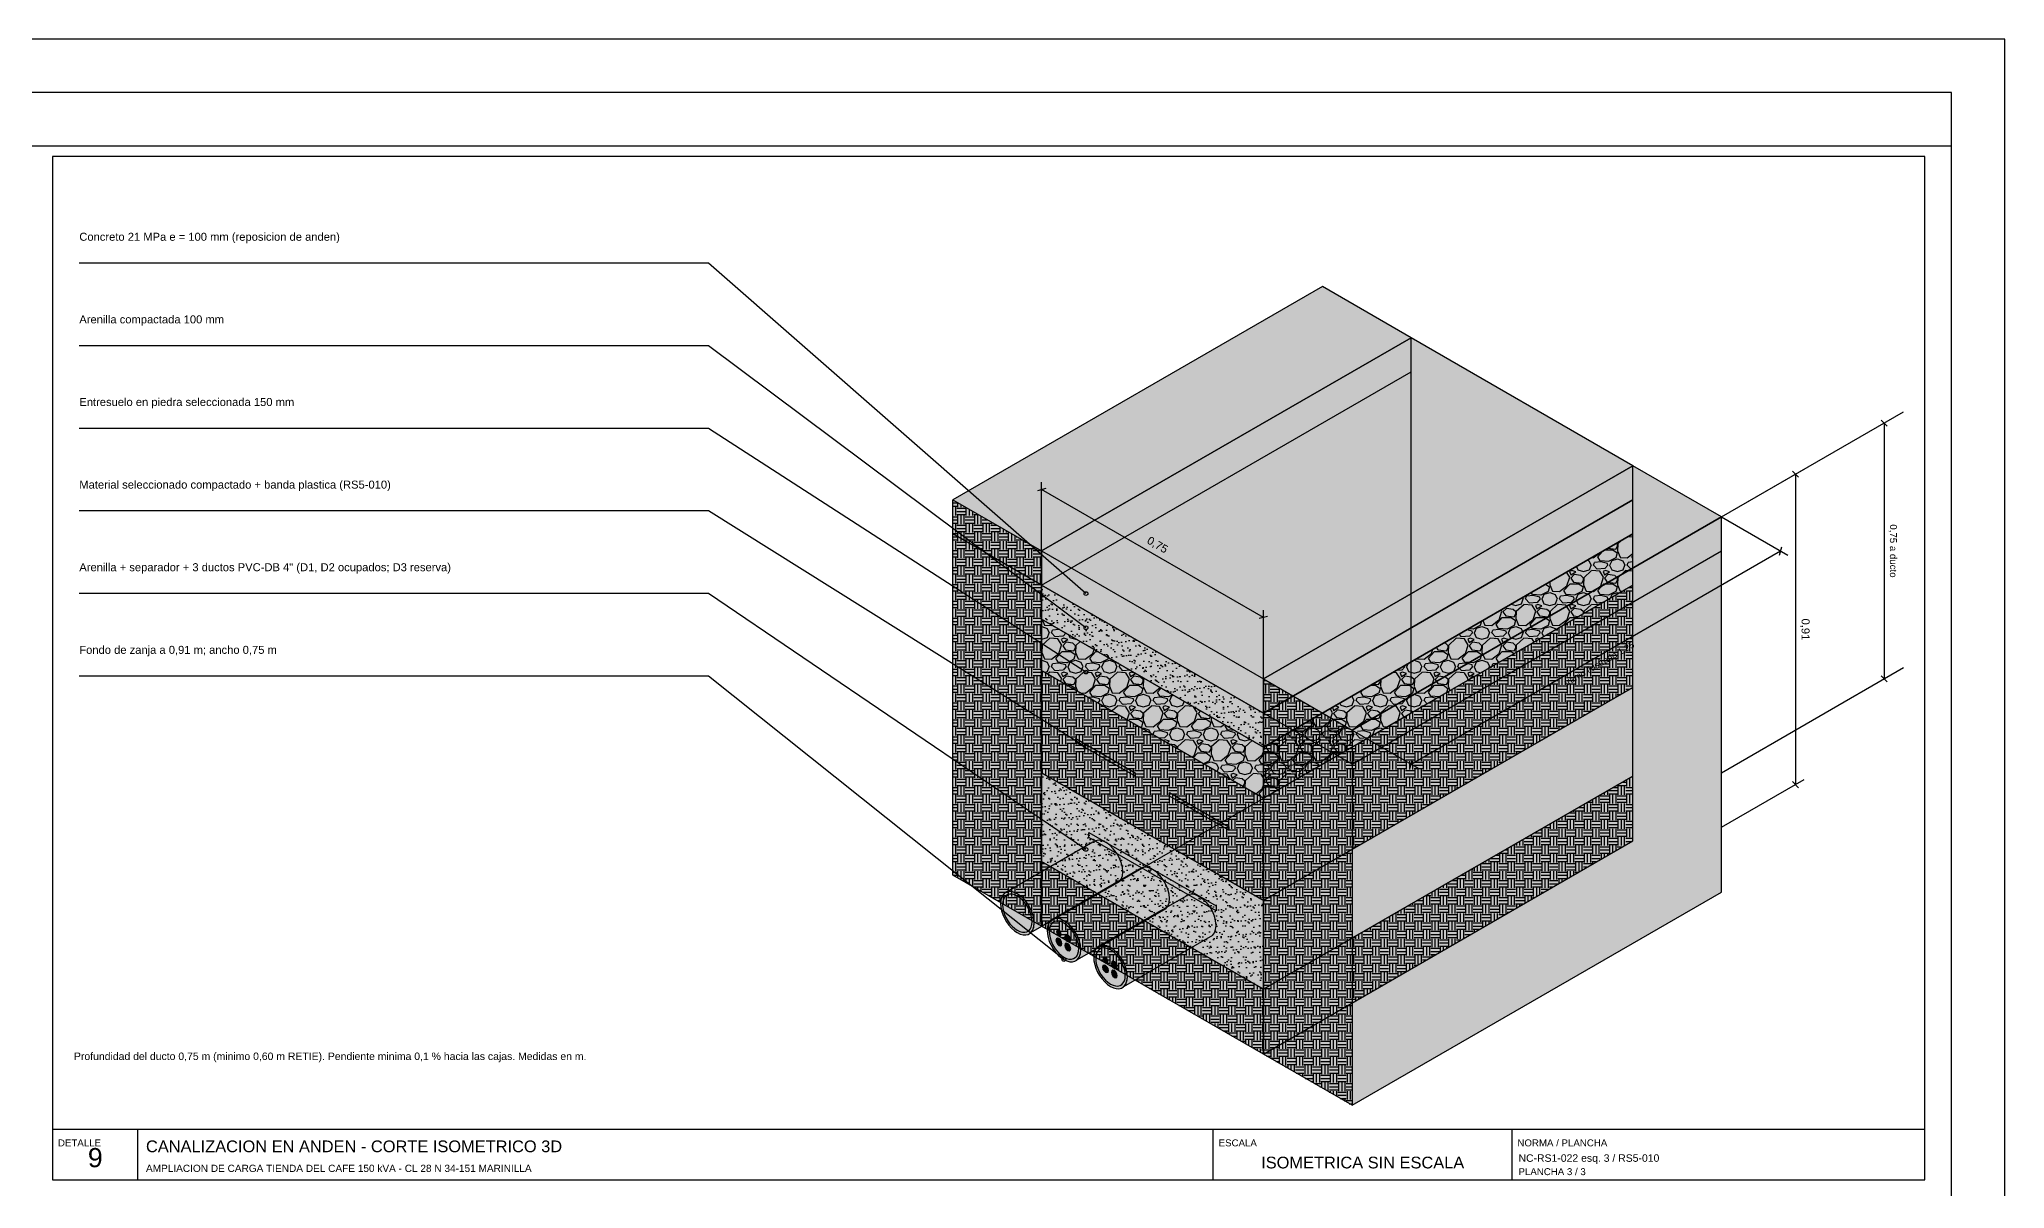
# Paper-space layout 'PLANCHA 3' of a CAD drawing. Header units: metres, sheet in millimetres. Extents: x 0 to 841, y 0 to 594.
# Drawn here: x 472.5 to 841, y 378.4 to 594 of the extents above; entities that cross this region are included whole.
import ezdxf
from ezdxf.enums import TextEntityAlignment as Align

# ---------------------------------------------------------------- set-up
doc = ezdxf.new("R2010")
doc.units = ezdxf.units.M
for name, color, linetype in [('COTAS', 7, 'CONTINUOUS'), ('ISO_FILL', 8, 'CONTINUOUS'), ('ISO_FINO', 7, 'CONTINUOUS'), ('ISO_LIN', 7, 'CONTINUOUS'), ('MARCO', 7, 'CONTINUOUS'), ('TEXTO', 7, 'CONTINUOUS'), ('TITULOS', 5, 'CONTINUOUS')]:
    doc.layers.add(name, color=color, linetype=linetype)
doc.styles.add('ARIAL', font='arial.ttf')

psp = doc.layouts.new('PLANCHA 3')

# ---------------------------------------------------------------- hatches: boundary and pattern name
at = {"layer": 'ISO_FILL', "true_color": 0xb1b0a8}
for points in [[(660.43, 498), (729.71, 538), (713.09, 547.6), (643.8, 507.6)], [(718.63, 464.4), (787.91, 504.4), (771.28, 514), (702, 474)]]:
    psp.add_hatch(color=7, dxfattribs=at).paths.add_polyline_path(points)
at = {"layer": 'ISO_FILL', "true_color": 0x826344}
for points in [[(660.43, 427.6), (729.71, 467.6), (729.71, 538), (660.43, 498)], [(718.63, 394), (787.91, 434), (787.91, 504.4), (718.63, 464.4)], [(702, 432.4), (771.28, 472.4), (771.28, 491.6), (702, 451.6)], [(702, 403.6), (771.28, 443.6), (771.28, 455.76), (702, 415.76)]]:
    psp.add_hatch(color=7, dxfattribs=at).paths.add_polyline_path(points)
at = {"layer": 'ISO_FILL'}
h = psp.add_hatch(dxfattribs=at)
h.set_pattern_fill('EARTH', scale=0.25)
h.paths.add_polyline_path([(660.43, 427.6), (729.71, 467.6), (729.71, 538), (660.43, 498)])
at = {"layer": 'ISO_FILL', "true_color": 0xa8a69f}
for points in [[(660.43, 491.6), (729.71, 531.6), (729.71, 538), (660.43, 498)], [(718.63, 458), (787.91, 498), (787.91, 504.4), (718.63, 464.4)]]:
    psp.add_hatch(color=7, dxfattribs=at).paths.add_polyline_path(points)
at = {"layer": 'ISO_FILL', "true_color": 0xcecbc2}
psp.add_hatch(color=7, dxfattribs=at).paths.add_polyline_path([(702, 474), (771.28, 514), (729.71, 538), (660.43, 498)])
at = {"layer": 'ISO_FILL', "true_color": 0xc3c0b7}
psp.add_hatch(color=7, dxfattribs=at).paths.add_polyline_path([(702, 467.6), (771.28, 507.6), (771.28, 514), (702, 474)])
at = {"layer": 'ISO_FILL', "true_color": 0x6c5239}
for points in [[(660.43, 427.6), (643.8, 437.2), (643.8, 507.6), (660.43, 498)], [(702, 432.4), (660.43, 456.4), (660.43, 475.6), (702, 451.6)], [(718.63, 394), (702, 403.6), (702, 474), (718.63, 464.4)], [(702, 403.6), (660.43, 427.6), (660.43, 439.76), (702, 415.76)]]:
    psp.add_hatch(color=7, dxfattribs=at).paths.add_polyline_path(points)
at = {"layer": 'ISO_FILL'}
h = psp.add_hatch(dxfattribs=at)
h.set_pattern_fill('EARTH', scale=0.25)
h.paths.add_polyline_path([(660.43, 427.6), (643.8, 437.2), (643.8, 507.6), (660.43, 498)])
at = {"layer": 'ISO_FILL', "true_color": 0x8b8a84}
for points in [[(660.43, 491.6), (643.8, 501.2), (643.8, 507.6), (660.43, 498)], [(718.63, 458), (702, 467.6), (702, 474), (718.63, 464.4)]]:
    psp.add_hatch(color=7, dxfattribs=at).paths.add_polyline_path(points)
at = {"layer": 'ISO_FILL', "true_color": 0xc2af80}
for points in [[(702, 461.2), (771.28, 501.2), (771.28, 507.6), (702, 467.6)], [(702, 415.76), (771.28, 455.76), (771.28, 472.4), (702, 432.4)]]:
    psp.add_hatch(color=7, dxfattribs=at).paths.add_polyline_path(points)
at = {"layer": 'ISO_FILL'}
h = psp.add_hatch(dxfattribs=at)
h.set_pattern_fill('AR-SAND', scale=0.04)
h.paths.add_polyline_path([(702, 461.2), (771.28, 501.2), (771.28, 507.6), (702, 467.6)])
at = {"layer": 'ISO_FILL', "true_color": 0x939087}
psp.add_hatch(color=7, dxfattribs=at).paths.add_polyline_path([(702, 451.6), (771.28, 491.6), (771.28, 501.2), (702, 461.2)])
at = {"layer": 'ISO_FILL'}
h = psp.add_hatch(dxfattribs=at)
h.set_pattern_fill('GRAVEL', scale=0.25)
h.paths.add_polyline_path([(702, 451.6), (771.28, 491.6), (771.28, 501.2), (702, 461.2)])
h = psp.add_hatch(dxfattribs=at)
h.set_pattern_fill('EARTH', scale=0.25)
h.paths.add_polyline_path([(718.63, 394), (787.91, 434), (787.91, 504.4), (718.63, 464.4)])
at = {"layer": 'ISO_FILL', "true_color": 0xa29f98}
psp.add_hatch(color=7, dxfattribs=at).paths.add_polyline_path([(702, 467.6), (660.43, 491.6), (660.43, 498), (702, 474)])
at = {"layer": 'ISO_FILL', "true_color": 0xa1916b}
for points in [[(702, 461.2), (660.43, 485.2), (660.43, 491.6), (702, 467.6)], [(702, 415.76), (660.43, 439.76), (660.43, 456.4), (702, 432.4)]]:
    psp.add_hatch(color=7, dxfattribs=at).paths.add_polyline_path(points)
at = {"layer": 'ISO_FILL'}
h = psp.add_hatch(dxfattribs=at)
h.set_pattern_fill('AR-SAND', scale=0.04)
h.paths.add_polyline_path([(702, 461.2), (660.43, 485.2), (660.43, 491.6), (702, 467.6)])
h = psp.add_hatch(dxfattribs=at)
h.set_pattern_fill('EARTH', scale=0.25)
h.paths.add_polyline_path([(702, 432.4), (771.28, 472.4), (771.28, 491.6), (702, 451.6)])
at = {"layer": 'ISO_FILL', "true_color": 0x7a7770}
psp.add_hatch(color=7, dxfattribs=at).paths.add_polyline_path([(702, 451.6), (660.43, 475.6), (660.43, 485.2), (702, 461.2)])
at = {"layer": 'ISO_FILL'}
h = psp.add_hatch(dxfattribs=at)
h.set_pattern_fill('GRAVEL', scale=0.25)
h.paths.add_polyline_path([(702, 451.6), (660.43, 475.6), (660.43, 485.2), (702, 461.2)])
h = psp.add_hatch(dxfattribs=at)
h.set_pattern_fill('EARTH', scale=0.25)
h.paths.add_polyline_path([(702, 432.4), (660.43, 456.4), (660.43, 475.6), (702, 451.6)])
h = psp.add_hatch(dxfattribs=at)
h.set_pattern_fill('EARTH', scale=0.25)
h.paths.add_polyline_path([(718.63, 394), (702, 403.6), (702, 474), (718.63, 464.4)])
h = psp.add_hatch(dxfattribs=at)
h.set_pattern_fill('AR-SAND', scale=0.04)
h.paths.add_polyline_path([(702, 415.76), (771.28, 455.76), (771.28, 472.4), (702, 432.4)])
at = {"layer": 'ISO_FILL', "true_color": 0x982a1c}
for points in [[(677.95, 455.76), (666.86, 462.16), (666.86, 462.8), (677.95, 456.4)], [(695.52, 445.62), (684.43, 452.02), (684.43, 452.66), (695.52, 446.26)]]:
    psp.add_hatch(color=7, dxfattribs=at).paths.add_polyline_path(points)
at = {"layer": 'ISO_FILL'}
h = psp.add_hatch(dxfattribs=at)
h.set_pattern_fill('AR-SAND', scale=0.04)
h.paths.add_polyline_path([(702, 415.76), (660.43, 439.76), (660.43, 456.4), (702, 432.4)])
h = psp.add_hatch(dxfattribs=at)
h.set_pattern_fill('EARTH', scale=0.25)
h.paths.add_polyline_path([(702, 403.6), (771.28, 443.6), (771.28, 455.76), (702, 415.76)])
at = {"layer": 'ISO_FILL', "true_color": 0x7d4c16}
for points in [[(670.53, 443.63), (670.03, 443.34), (653.4, 433.74), (653.91, 434.03)], [(679.27, 438.58), (678.77, 438.3), (662.14, 428.7), (662.64, 428.98)], [(688, 433.54), (687.5, 433.25), (670.87, 423.65), (671.38, 423.94)]]:
    psp.add_hatch(color=7, dxfattribs=at).paths.add_polyline_path(points)
at = {"layer": 'ISO_FILL', "true_color": 0x965c1a}
for points in [[(671.13, 443.72), (670.53, 443.63), (653.91, 434.03), (654.5, 434.12)], [(679.87, 438.67), (679.27, 438.58), (662.64, 428.98), (663.24, 429.07)], [(688.6, 433.63), (688, 433.54), (671.38, 423.94), (671.97, 424.03)]]:
    psp.add_hatch(color=7, dxfattribs=at).paths.add_polyline_path(points)
at = {"layer": 'ISO_FILL', "true_color": 0xae6a1e}
for points in [[(671.8, 443.6), (671.13, 443.72), (654.5, 434.12), (655.17, 434)], [(680.53, 438.56), (679.87, 438.67), (663.24, 429.07), (663.91, 428.96)], [(689.27, 433.51), (688.6, 433.63), (671.97, 424.03), (672.64, 423.91)]]:
    psp.add_hatch(color=7, dxfattribs=at).paths.add_polyline_path(points)
at = {"layer": 'ISO_FILL', "true_color": 0xc37722}
for points in [[(672.5, 443.29), (671.8, 443.6), (655.17, 434), (655.87, 433.69)], [(681.24, 438.24), (680.53, 438.56), (663.91, 428.96), (664.61, 428.64)], [(689.97, 433.2), (689.27, 433.51), (672.64, 423.91), (673.34, 423.6)]]:
    psp.add_hatch(color=7, dxfattribs=at).paths.add_polyline_path(points)
at = {"layer": 'ISO_FILL', "true_color": 0xd58225}
for points in [[(673.21, 442.79), (672.5, 443.29), (655.87, 433.69), (656.58, 433.19)], [(681.94, 437.75), (681.24, 438.24), (664.61, 428.64), (665.31, 428.15)], [(690.68, 432.7), (689.97, 433.2), (673.34, 423.6), (674.05, 423.1)]]:
    psp.add_hatch(color=7, dxfattribs=at).paths.add_polyline_path(points)
at = {"layer": 'ISO_FILL', "true_color": 0xe18927}
for points in [[(673.87, 442.13), (673.21, 442.79), (656.58, 433.19), (657.25, 432.53)], [(682.61, 437.09), (681.94, 437.75), (665.31, 428.15), (665.98, 427.49)], [(691.34, 432.05), (690.68, 432.7), (674.05, 423.1), (674.72, 422.45)]]:
    psp.add_hatch(color=7, dxfattribs=at).paths.add_polyline_path(points)
at = {"layer": 'ISO_FILL', "true_color": 0x2a2a2d}
for points in [[(693.13, 430.48), (669.3, 444.24), (669.3, 445.2), (693.13, 431.44)], [(653.1, 431.64), (653.15, 431.06), (653.27, 430.45), (653.47, 429.82), (653.75, 429.21), (654.09, 428.62), (654.49, 428.07), (654.93, 427.58), (655.39, 427.16), (655.87, 426.84), (656.36, 426.61), (656.82, 426.48), (657.26, 426.47), (657.66, 426.56), (658, 426.76), (658.27, 427.05), (658.48, 427.44), (658.6, 427.91), (658.65, 428.44), (658.6, 429.02), (658.48, 429.63), (658.27, 430.25), (658, 430.87), (657.66, 431.46), (657.26, 432.01), (656.82, 432.5), (656.36, 432.91), (655.87, 433.24), (655.39, 433.47), (654.93, 433.59), (654.49, 433.61), (654.09, 433.52), (653.75, 433.32), (653.47, 433.02), (653.27, 432.64), (653.15, 432.17)], [(661.84, 426.6), (661.88, 426.02), (662.01, 425.4), (662.21, 424.78), (662.49, 424.16), (662.83, 423.57), (663.22, 423.02), (663.66, 422.54), (664.13, 422.12), (664.61, 421.8), (665.09, 421.57), (665.56, 421.44), (666, 421.42), (666.39, 421.52), (666.73, 421.71), (667.01, 422.01), (667.21, 422.4), (667.34, 422.86), (667.38, 423.4), (667.34, 423.98), (667.21, 424.59), (667.01, 425.21), (666.73, 425.83), (666.39, 426.42), (666, 426.97), (665.56, 427.45), (665.09, 427.87), (664.61, 428.2), (664.13, 428.42), (663.66, 428.55), (663.22, 428.57), (662.83, 428.48), (662.49, 428.28), (662.21, 427.98), (662.01, 427.59), (661.88, 427.13)], [(670.57, 421.55), (670.62, 420.97), (670.74, 420.36), (670.94, 419.74), (671.22, 419.12), (671.56, 418.53), (671.96, 417.98), (672.4, 417.49), (672.86, 417.08), (673.34, 416.75), (673.83, 416.52), (674.29, 416.4), (674.73, 416.38), (675.13, 416.47), (675.47, 416.67), (675.74, 416.97), (675.95, 417.35), (676.07, 417.82), (676.12, 418.35), (676.07, 418.93), (675.95, 419.54), (675.74, 420.17), (675.47, 420.78), (675.13, 421.37), (674.73, 421.92), (674.29, 422.41), (673.83, 422.83), (673.34, 423.15), (672.86, 423.38), (672.4, 423.51), (671.96, 423.52), (671.56, 423.43), (671.22, 423.23), (670.94, 422.94), (670.74, 422.55), (670.62, 422.08)]]:
    psp.add_hatch(color=7, dxfattribs=at).paths.add_polyline_path(points)
at = {"layer": 'ISO_FILL', "true_color": 0xe88d29}
for points in [[(674.47, 441.35), (673.87, 442.13), (657.25, 432.53), (657.84, 431.75)], [(683.21, 436.31), (682.61, 437.09), (665.98, 427.49), (666.58, 426.71)], [(691.94, 431.27), (691.34, 432.05), (674.72, 422.45), (675.31, 421.67)]]:
    psp.add_hatch(color=7, dxfattribs=at).paths.add_polyline_path(points)
at = {"layer": 'ISO_FILL', "true_color": 0xe98e29}
for points in [[(674.97, 440.49), (674.47, 441.35), (657.84, 431.75), (658.34, 430.89)], [(683.71, 435.44), (683.21, 436.31), (666.58, 426.71), (667.08, 425.84)], [(692.44, 430.4), (691.94, 431.27), (675.31, 421.67), (675.81, 420.8)]]:
    psp.add_hatch(color=7, dxfattribs=at).paths.add_polyline_path(points)
at = {"layer": 'ISO_FILL', "true_color": 0xe48b28}
for points in [[(675.35, 439.58), (674.97, 440.49), (658.34, 430.89), (658.72, 429.98)], [(684.08, 434.53), (683.71, 435.44), (667.08, 425.84), (667.46, 424.93)], [(692.82, 429.49), (692.44, 430.4), (675.81, 420.8), (676.19, 419.89)]]:
    psp.add_hatch(color=7, dxfattribs=at).paths.add_polyline_path(points)
at = {"layer": 'ISO_FILL', "true_color": 0xda8526}
for points in [[(675.58, 438.67), (675.35, 439.58), (658.72, 429.98), (658.95, 429.07)], [(684.32, 433.63), (684.08, 434.53), (667.46, 424.93), (667.69, 424.03)], [(693.05, 428.59), (692.82, 429.49), (676.19, 419.89), (676.43, 418.99)]]:
    psp.add_hatch(color=7, dxfattribs=at).paths.add_polyline_path(points)
at = {"layer": 'ISO_FILL', "true_color": 0xcb7c24}
for points in [[(675.66, 437.81), (675.58, 438.67), (658.95, 429.07), (659.03, 428.21)], [(684.4, 432.77), (684.32, 433.63), (667.69, 424.03), (667.77, 423.17)], [(693.13, 427.73), (693.05, 428.59), (676.43, 418.99), (676.5, 418.13)]]:
    psp.add_hatch(color=7, dxfattribs=at).paths.add_polyline_path(points)
at = {"layer": 'ISO_FILL'}
h = psp.add_hatch(dxfattribs=at)
h.set_pattern_fill('EARTH', scale=0.25)
h.paths.add_polyline_path([(702, 403.6), (660.43, 427.6), (660.43, 439.76), (702, 415.76)])
at = {"layer": 'ISO_FILL', "true_color": 0x875218}
for points in [[(674.97, 435.94), (675.35, 436.41), (658.72, 426.81), (658.34, 426.34)], [(683.71, 430.89), (684.08, 431.37), (667.46, 421.77), (667.08, 421.29)], [(692.44, 425.85), (692.82, 426.33), (676.19, 416.73), (675.81, 416.25)]]:
    psp.add_hatch(color=7, dxfattribs=at).paths.add_polyline_path(points)
at = {"layer": 'ISO_FILL', "true_color": 0xa0621c}
for points in [[(675.35, 436.41), (675.58, 437.05), (658.95, 427.45), (658.72, 426.81)], [(684.08, 431.37), (684.32, 432.01), (667.69, 422.41), (667.46, 421.77)], [(692.82, 426.33), (693.05, 426.96), (676.43, 417.36), (676.19, 416.73)]]:
    psp.add_hatch(color=7, dxfattribs=at).paths.add_polyline_path(points)
at = {"layer": 'ISO_FILL', "true_color": 0xb77020}
for points in [[(675.58, 437.05), (675.66, 437.81), (659.03, 428.21), (658.95, 427.45)], [(684.32, 432.01), (684.4, 432.77), (667.77, 423.17), (667.69, 422.41)], [(693.05, 426.96), (693.13, 427.73), (676.5, 418.13), (676.43, 417.36)]]:
    psp.add_hatch(color=7, dxfattribs=at).paths.add_polyline_path(points)
at = {"layer": 'ISO_FILL', "true_color": 0xa1621c}
for points in [[(652.72, 431.86), (652.76, 431.2), (652.91, 430.5), (653.14, 429.79), (653.45, 429.09), (653.84, 428.42), (654.3, 427.79), (654.79, 427.23), (655.33, 426.76), (655.87, 426.39), (656.42, 426.13), (656.96, 425.99), (657.45, 425.97), (657.91, 426.07), (658.29, 426.3), (658.61, 426.63), (658.84, 427.08), (658.99, 427.61), (659.03, 428.21), (658.99, 428.88), (658.84, 429.57), (658.61, 430.28), (658.29, 430.99), (657.91, 431.66), (657.45, 432.29), (656.96, 432.84), (656.42, 433.31), (655.87, 433.69), (655.33, 433.95), (654.79, 434.09), (654.3, 434.11), (653.84, 434.01), (653.45, 433.78), (653.14, 433.44), (652.91, 433), (652.76, 432.47)], [(661.45, 426.82), (661.5, 426.16), (661.64, 425.46), (661.87, 424.75), (662.19, 424.05), (662.58, 423.37), (663.03, 422.75), (663.53, 422.19), (664.06, 421.72), (664.61, 421.35), (665.16, 421.09), (665.69, 420.94), (666.19, 420.92), (666.64, 421.03), (667.03, 421.25), (667.35, 421.59), (667.58, 422.03), (667.72, 422.57), (667.77, 423.17), (667.72, 423.83), (667.58, 424.53), (667.35, 425.24), (667.03, 425.94), (666.64, 426.62), (666.19, 427.24), (665.69, 427.8), (665.16, 428.27), (664.61, 428.64), (664.06, 428.9), (663.53, 429.05), (663.03, 429.07), (662.58, 428.96), (662.19, 428.74), (661.87, 428.4), (661.64, 427.96), (661.5, 427.42)], [(670.19, 421.78), (670.23, 421.11), (670.38, 420.42), (670.61, 419.71), (670.92, 419), (671.31, 418.33), (671.77, 417.7), (672.26, 417.15), (672.8, 416.68), (673.34, 416.3), (673.89, 416.04), (674.43, 415.9), (674.92, 415.88), (675.38, 415.99), (675.77, 416.21), (676.08, 416.55), (676.31, 416.99), (676.46, 417.52), (676.5, 418.13), (676.46, 418.79), (676.31, 419.49), (676.08, 420.2), (675.77, 420.9), (675.38, 421.57), (674.92, 422.2), (674.43, 422.76), (673.89, 423.23), (673.34, 423.6), (672.8, 423.86), (672.26, 424), (671.77, 424.02), (671.31, 423.92), (670.92, 423.69), (670.61, 423.36), (670.38, 422.91), (670.23, 422.38)]]:
    psp.add_hatch(color=7, dxfattribs=at).paths.add_polyline_path(points)
at = {"layer": 'ISO_FILL', "true_color": 0x8b4f29}
for points in [[(663.11, 424.96), (663.19, 424.6), (663.39, 424.25), (663.67, 424), (663.94, 423.93), (664.15, 424.05), (664.22, 424.32), (664.15, 424.69), (663.94, 425.04), (663.67, 425.28), (663.39, 425.36), (663.19, 425.24)], [(663.22, 426.56), (663.28, 426.27), (663.45, 425.99), (663.67, 425.8), (663.89, 425.74), (664.05, 425.83), (664.11, 426.05), (664.05, 426.34), (663.89, 426.62), (663.67, 426.82), (663.45, 426.88), (663.28, 426.78)], [(664.78, 425.67), (664.85, 425.3), (665.05, 424.95), (665.33, 424.71), (665.61, 424.63), (665.81, 424.75), (665.88, 425.03), (665.81, 425.39), (665.61, 425.74), (665.33, 425.99), (665.05, 426.06), (664.85, 425.94)], [(664.78, 424), (664.85, 423.64), (665.05, 423.29), (665.33, 423.04), (665.61, 422.97), (665.81, 423.09), (665.88, 423.36), (665.81, 423.73), (665.61, 424.08), (665.33, 424.32), (665.05, 424.4), (664.85, 424.28)], [(671.85, 419.92), (671.92, 419.56), (672.13, 419.21), (672.4, 418.96), (672.68, 418.89), (672.88, 419), (672.96, 419.28), (672.88, 419.64), (672.68, 419.99), (672.4, 420.24), (672.13, 420.31), (671.92, 420.2)], [(671.96, 421.52), (672.02, 421.23), (672.18, 420.95), (672.4, 420.75), (672.62, 420.69), (672.79, 420.79), (672.85, 421.01), (672.79, 421.3), (672.62, 421.58), (672.4, 421.78), (672.18, 421.84), (672.02, 421.74)], [(673.51, 420.62), (673.59, 420.26), (673.79, 419.91), (674.07, 419.66), (674.34, 419.59), (674.55, 419.71), (674.62, 419.98), (674.55, 420.35), (674.34, 420.7), (674.07, 420.94), (673.79, 421.02), (673.59, 420.9)], [(673.51, 418.96), (673.59, 418.6), (673.79, 418.25), (674.07, 418), (674.34, 417.93), (674.55, 418.04), (674.62, 418.32), (674.55, 418.68), (674.34, 419.03), (674.07, 419.28), (673.79, 419.35), (673.59, 419.24)]]:
    psp.add_hatch(color=7, dxfattribs=at).paths.add_polyline_path(points)

# ---------------------------------------------------------------- linework, layer by layer
at = {"layer": 'COTAS'}
for p, q in [((598, 552), (480, 552)), ((668.74, 490), (598, 552)), ((598, 536.5), (480, 536.5)), ((668.74, 483.6), (598, 536.5)), ((787.91, 504.4), (822.05, 524.11)), ((598, 521), (480, 521)), ((668.74, 475.28), (598, 521)), ((817.83, 522.57), (818.96, 521.43)), ((818.39, 522), (818.39, 474)), ((787.91, 504.4), (803.43, 513.36)), ((801.2, 512.97), (802.33, 511.83)), ((801.77, 512.4), (801.77, 454.16)), ((661.2, 509.73), (659.66, 509.31)), ((660.43, 498), (660.43, 510.9)), ((702, 485.52), (660.43, 509.52)), ((598, 505.5), (480, 505.5)), ((668.74, 461.2), (598, 505.5)), ((787.91, 504.4), (800.33, 497.23)), ((729.71, 458), (798.99, 498)), ((798.79, 497.23), (799.2, 498.77)), ((598, 490), (480, 490)), ((668.74, 442), (598, 490)), ((702, 474), (702, 486.9)), ((702.77, 485.73), (701.23, 485.31)), ((787.91, 456.4), (822.05, 476.11)), ((598, 474.5), (480, 474.5)), ((664.59, 421.36), (598, 474.5)), ((817.83, 474.57), (818.96, 473.43)), ((718.63, 464.4), (731.04, 457.23)), ((729.51, 457.23), (729.92, 458.77)), ((787.91, 446.16), (803.43, 455.12)), ((801.2, 454.73), (802.33, 453.59))]:
    psp.add_line(p, q, dxfattribs=at)
for centre in [(668.74, 490), (668.74, 483.6), (668.74, 475.28), (668.74, 461.2), (668.74, 442), (664.59, 421.36)]:
    psp.add_circle(centre, 0.35, dxfattribs=at)
at = {"layer": 'ISO_FINO'}
for points in [[(677.95, 455.76), (666.86, 462.16), (666.86, 462.8), (677.95, 456.4)], [(695.52, 445.62), (684.43, 452.02), (684.43, 452.66), (695.52, 446.26)], [(693.13, 430.48), (669.3, 444.24), (669.3, 445.2), (693.13, 431.44)], [(653.1, 431.64), (653.15, 431.06), (653.27, 430.45), (653.47, 429.82), (653.75, 429.21), (654.09, 428.62), (654.49, 428.07), (654.93, 427.58), (655.39, 427.16), (655.87, 426.84), (656.36, 426.61), (656.82, 426.48), (657.26, 426.47), (657.66, 426.56), (658, 426.76), (658.27, 427.05), (658.48, 427.44), (658.6, 427.91), (658.65, 428.44), (658.6, 429.02), (658.48, 429.63), (658.27, 430.25), (658, 430.87), (657.66, 431.46), (657.26, 432.01), (656.82, 432.5), (656.36, 432.91), (655.87, 433.24), (655.39, 433.47), (654.93, 433.59), (654.49, 433.61), (654.09, 433.52), (653.75, 433.32), (653.47, 433.02), (653.27, 432.64), (653.15, 432.17)], [(661.84, 426.6), (661.88, 426.02), (662.01, 425.4), (662.21, 424.78), (662.49, 424.16), (662.83, 423.57), (663.22, 423.02), (663.66, 422.54), (664.13, 422.12), (664.61, 421.8), (665.09, 421.57), (665.56, 421.44), (666, 421.42), (666.39, 421.52), (666.73, 421.71), (667.01, 422.01), (667.21, 422.4), (667.34, 422.86), (667.38, 423.4), (667.34, 423.98), (667.21, 424.59), (667.01, 425.21), (666.73, 425.83), (666.39, 426.42), (666, 426.97), (665.56, 427.45), (665.09, 427.87), (664.61, 428.2), (664.13, 428.42), (663.66, 428.55), (663.22, 428.57), (662.83, 428.48), (662.49, 428.28), (662.21, 427.98), (662.01, 427.59), (661.88, 427.13)], [(663.11, 424.96), (663.19, 424.6), (663.39, 424.25), (663.67, 424), (663.94, 423.93), (664.15, 424.05), (664.22, 424.32), (664.15, 424.69), (663.94, 425.04), (663.67, 425.28), (663.39, 425.36), (663.19, 425.24)], [(663.22, 426.56), (663.28, 426.27), (663.45, 425.99), (663.67, 425.8), (663.89, 425.74), (664.05, 425.83), (664.11, 426.05), (664.05, 426.34), (663.89, 426.62), (663.67, 426.82), (663.45, 426.88), (663.28, 426.78)], [(664.78, 425.67), (664.85, 425.3), (665.05, 424.95), (665.33, 424.71), (665.61, 424.63), (665.81, 424.75), (665.88, 425.03), (665.81, 425.39), (665.61, 425.74), (665.33, 425.99), (665.05, 426.06), (664.85, 425.94)], [(664.78, 424), (664.85, 423.64), (665.05, 423.29), (665.33, 423.04), (665.61, 422.97), (665.81, 423.09), (665.88, 423.36), (665.81, 423.73), (665.61, 424.08), (665.33, 424.32), (665.05, 424.4), (664.85, 424.28)], [(670.57, 421.55), (670.62, 420.97), (670.74, 420.36), (670.94, 419.74), (671.22, 419.12), (671.56, 418.53), (671.96, 417.98), (672.4, 417.49), (672.86, 417.08), (673.34, 416.75), (673.83, 416.52), (674.29, 416.4), (674.73, 416.38), (675.13, 416.47), (675.47, 416.67), (675.74, 416.97), (675.95, 417.35), (676.07, 417.82), (676.12, 418.35), (676.07, 418.93), (675.95, 419.54), (675.74, 420.17), (675.47, 420.78), (675.13, 421.37), (674.73, 421.92), (674.29, 422.41), (673.83, 422.83), (673.34, 423.15), (672.86, 423.38), (672.4, 423.51), (671.96, 423.52), (671.56, 423.43), (671.22, 423.23), (670.94, 422.94), (670.74, 422.55), (670.62, 422.08)], [(671.85, 419.92), (671.92, 419.56), (672.13, 419.21), (672.4, 418.96), (672.68, 418.89), (672.88, 419), (672.96, 419.28), (672.88, 419.64), (672.68, 419.99), (672.4, 420.24), (672.13, 420.31), (671.92, 420.2)], [(671.96, 421.52), (672.02, 421.23), (672.18, 420.95), (672.4, 420.75), (672.62, 420.69), (672.79, 420.79), (672.85, 421.01), (672.79, 421.3), (672.62, 421.58), (672.4, 421.78), (672.18, 421.84), (672.02, 421.74)], [(673.51, 420.62), (673.59, 420.26), (673.79, 419.91), (674.07, 419.66), (674.34, 419.59), (674.55, 419.71), (674.62, 419.98), (674.55, 420.35), (674.34, 420.7), (674.07, 420.94), (673.79, 421.02), (673.59, 420.9)], [(673.51, 418.96), (673.59, 418.6), (673.79, 418.25), (674.07, 418), (674.34, 417.93), (674.55, 418.04), (674.62, 418.32), (674.55, 418.68), (674.34, 419.03), (674.07, 419.28), (673.79, 419.35), (673.59, 419.24)]]:
    psp.add_lwpolyline(points, close=True, dxfattribs=at)
at = {"layer": 'ISO_LIN'}
for p, q in [((670.03, 443.34), (653.4, 433.74)), ((670.53, 443.63), (670.03, 443.34)), ((671.13, 443.72), (670.53, 443.63)), ((671.8, 443.6), (671.13, 443.72)), ((672.5, 443.29), (671.8, 443.6)), ((673.21, 442.79), (672.5, 443.29)), ((673.87, 442.13), (673.21, 442.79)), ((674.47, 441.35), (673.87, 442.13)), ((674.97, 440.49), (674.47, 441.35)), ((675.35, 439.58), (674.97, 440.49)), ((675.58, 438.67), (675.35, 439.58)), ((675.66, 437.81), (675.58, 438.67)), ((679.27, 438.58), (678.77, 438.3)), ((679.87, 438.67), (679.27, 438.58)), ((680.53, 438.56), (679.87, 438.67)), ((681.24, 438.24), (680.53, 438.56)), ((674.97, 435.94), (658.34, 426.34)), ((678.77, 438.3), (662.14, 428.7)), ((674.97, 435.94), (675.35, 436.41)), ((675.35, 436.41), (675.58, 437.05)), ((675.58, 437.05), (675.66, 437.81)), ((681.94, 437.75), (681.24, 438.24)), ((682.61, 437.09), (681.94, 437.75)), ((683.21, 436.31), (682.61, 437.09)), ((683.71, 435.44), (683.21, 436.31)), ((684.08, 434.53), (683.71, 435.44)), ((653.91, 434.03), (653.4, 433.74)), ((654.5, 434.12), (653.91, 434.03)), ((655.17, 434), (654.5, 434.12)), ((655.87, 433.69), (655.17, 434)), ((656.58, 433.19), (655.87, 433.69)), ((657.25, 432.53), (656.58, 433.19)), ((657.84, 431.75), (657.25, 432.53)), ((658.34, 430.89), (657.84, 431.75)), ((687.5, 433.25), (670.87, 423.65)), ((683.71, 430.89), (684.08, 431.37)), ((684.32, 433.63), (684.08, 434.53)), ((684.08, 431.37), (684.32, 432.01)), ((684.4, 432.77), (684.32, 433.63)), ((684.32, 432.01), (684.4, 432.77)), ((688, 433.54), (687.5, 433.25)), ((688.6, 433.63), (688, 433.54)), ((689.27, 433.51), (688.6, 433.63)), ((689.97, 433.2), (689.27, 433.51)), ((690.68, 432.7), (689.97, 433.2)), ((691.34, 432.05), (690.68, 432.7)), ((691.94, 431.27), (691.34, 432.05)), ((692.44, 430.4), (691.94, 431.27)), ((658.72, 429.98), (658.34, 430.89)), ((658.95, 429.07), (658.72, 429.98)), ((659.03, 428.21), (658.95, 429.07)), ((658.95, 427.45), (659.03, 428.21)), ((662.64, 428.98), (662.14, 428.7)), ((663.24, 429.07), (662.64, 428.98)), ((663.91, 428.96), (663.24, 429.07)), ((664.61, 428.64), (663.91, 428.96)), ((665.31, 428.15), (664.61, 428.64)), ((665.98, 427.49), (665.31, 428.15)), ((666.58, 426.71), (665.98, 427.49)), ((683.71, 430.89), (667.08, 421.29)), ((692.82, 429.49), (692.44, 430.4)), ((693.05, 428.59), (692.82, 429.49)), ((693.13, 427.73), (693.05, 428.59)), ((693.05, 426.96), (693.13, 427.73)), ((658.34, 426.34), (658.72, 426.81)), ((658.72, 426.81), (658.95, 427.45)), ((667.08, 425.84), (666.58, 426.71)), ((667.46, 424.93), (667.08, 425.84)), ((667.69, 424.03), (667.46, 424.93)), ((667.77, 423.17), (667.69, 424.03)), ((671.38, 423.94), (670.87, 423.65)), ((671.97, 424.03), (671.38, 423.94)), ((672.64, 423.91), (671.97, 424.03)), ((673.34, 423.6), (672.64, 423.91)), ((692.44, 425.85), (675.81, 416.25)), ((692.44, 425.85), (692.82, 426.33)), ((692.82, 426.33), (693.05, 426.96)), ((667.08, 421.29), (667.46, 421.77)), ((667.46, 421.77), (667.69, 422.41)), ((667.69, 422.41), (667.77, 423.17)), ((674.05, 423.1), (673.34, 423.6)), ((674.72, 422.45), (674.05, 423.1)), ((675.31, 421.67), (674.72, 422.45)), ((675.81, 420.8), (675.31, 421.67)), ((676.19, 419.89), (675.81, 420.8)), ((675.81, 416.25), (676.19, 416.73)), ((676.43, 418.99), (676.19, 419.89)), ((676.19, 416.73), (676.43, 417.36)), ((676.5, 418.13), (676.43, 418.99)), ((676.43, 417.36), (676.5, 418.13))]:
    psp.add_line(p, q, dxfattribs=at)
for points in [[(660.43, 498), (729.71, 538), (713.09, 547.6), (643.8, 507.6)], [(660.43, 427.6), (729.71, 467.6), (729.71, 538), (660.43, 498)], [(660.43, 491.6), (729.71, 531.6), (729.71, 538), (660.43, 498)], [(702, 474), (771.28, 514), (729.71, 538), (660.43, 498)], [(702, 467.6), (771.28, 507.6), (771.28, 514), (702, 474)], [(718.63, 464.4), (787.91, 504.4), (771.28, 514), (702, 474)], [(660.43, 427.6), (643.8, 437.2), (643.8, 507.6), (660.43, 498)], [(660.43, 491.6), (643.8, 501.2), (643.8, 507.6), (660.43, 498)], [(702, 461.2), (771.28, 501.2), (771.28, 507.6), (702, 467.6)], [(702, 451.6), (771.28, 491.6), (771.28, 501.2), (702, 461.2)], [(718.63, 394), (787.91, 434), (787.91, 504.4), (718.63, 464.4)], [(718.63, 458), (787.91, 498), (787.91, 504.4), (718.63, 464.4)], [(702, 467.6), (660.43, 491.6), (660.43, 498), (702, 474)], [(702, 461.2), (660.43, 485.2), (660.43, 491.6), (702, 467.6)], [(702, 432.4), (771.28, 472.4), (771.28, 491.6), (702, 451.6)], [(702, 451.6), (660.43, 475.6), (660.43, 485.2), (702, 461.2)], [(702, 432.4), (660.43, 456.4), (660.43, 475.6), (702, 451.6)], [(718.63, 394), (702, 403.6), (702, 474), (718.63, 464.4)], [(718.63, 458), (702, 467.6), (702, 474), (718.63, 464.4)], [(702, 415.76), (771.28, 455.76), (771.28, 472.4), (702, 432.4)], [(702, 415.76), (660.43, 439.76), (660.43, 456.4), (702, 432.4)], [(702, 403.6), (771.28, 443.6), (771.28, 455.76), (702, 415.76)], [(702, 403.6), (660.43, 427.6), (660.43, 439.76), (702, 415.76)], [(652.72, 431.86), (652.76, 431.2), (652.91, 430.5), (653.14, 429.79), (653.45, 429.09), (653.84, 428.42), (654.3, 427.79), (654.79, 427.23), (655.33, 426.76), (655.87, 426.39), (656.42, 426.13), (656.96, 425.99), (657.45, 425.97), (657.91, 426.07), (658.29, 426.3), (658.61, 426.63), (658.84, 427.08), (658.99, 427.61), (659.03, 428.21), (658.99, 428.88), (658.84, 429.57), (658.61, 430.28), (658.29, 430.99), (657.91, 431.66), (657.45, 432.29), (656.96, 432.84), (656.42, 433.31), (655.87, 433.69), (655.33, 433.95), (654.79, 434.09), (654.3, 434.11), (653.84, 434.01), (653.45, 433.78), (653.14, 433.44), (652.91, 433), (652.76, 432.47)], [(661.45, 426.82), (661.5, 426.16), (661.64, 425.46), (661.87, 424.75), (662.19, 424.05), (662.58, 423.37), (663.03, 422.75), (663.53, 422.19), (664.06, 421.72), (664.61, 421.35), (665.16, 421.09), (665.69, 420.94), (666.19, 420.92), (666.64, 421.03), (667.03, 421.25), (667.35, 421.59), (667.58, 422.03), (667.72, 422.57), (667.77, 423.17), (667.72, 423.83), (667.58, 424.53), (667.35, 425.24), (667.03, 425.94), (666.64, 426.62), (666.19, 427.24), (665.69, 427.8), (665.16, 428.27), (664.61, 428.64), (664.06, 428.9), (663.53, 429.05), (663.03, 429.07), (662.58, 428.96), (662.19, 428.74), (661.87, 428.4), (661.64, 427.96), (661.5, 427.42)], [(670.19, 421.78), (670.23, 421.11), (670.38, 420.42), (670.61, 419.71), (670.92, 419), (671.31, 418.33), (671.77, 417.7), (672.26, 417.15), (672.8, 416.68), (673.34, 416.3), (673.89, 416.04), (674.43, 415.9), (674.92, 415.88), (675.38, 415.99), (675.77, 416.21), (676.08, 416.55), (676.31, 416.99), (676.46, 417.52), (676.5, 418.13), (676.46, 418.79), (676.31, 419.49), (676.08, 420.2), (675.77, 420.9), (675.38, 421.57), (674.92, 422.2), (674.43, 422.76), (673.89, 423.23), (673.34, 423.6), (672.8, 423.86), (672.26, 424), (671.77, 424.02), (671.31, 423.92), (670.92, 423.69), (670.61, 423.36), (670.38, 422.91), (670.23, 422.38)]]:
    psp.add_lwpolyline(points, close=True, dxfattribs=at)
at = {"layer": 'MARCO'}
for p, q in [((10, 574), (831, 574)), ((475, 389.5), (826, 389.5)), ((491, 380), (491, 389.5)), ((692.62, 380), (692.62, 389.5)), ((748.64, 380), (748.64, 389.5))]:
    psp.add_line(p, q, dxfattribs=at)
for points in [[(0, 0), (841, 0), (841, 594), (0, 594)], [(10, 10), (831, 10), (831, 584), (10, 584)], [(475, 380), (826, 380), (826, 572), (475, 572)]]:
    psp.add_lwpolyline(points, close=True, dxfattribs=at)

# ---------------------------------------------------------------- texts
at = {"layer": 'COTAS', "style": 'ARIAL'}
for s, height, rotation, p in [('0,75 a ducto', 1.3, -90, (819.09, 498)), ('0,75', 1.5, -30, (681.57, 498.13)), ('0,91', 1.5, -90, (802.47, 483.28))]:
    psp.add_text(s, height=height, rotation=rotation, dxfattribs=at).set_placement(p, align=Align.BOTTOM_CENTER)
psp.add_text('tramo ilustrado 1,25', height=1.2, rotation=30, dxfattribs=at).set_placement((764.7, 477.39), align=Align.TOP_CENTER)
at = {"layer": 'TEXTO', "style": 'ARIAL'}
for s, height, p in [('Concreto 21 MPa e = 100 mm (reposicion de anden)', 1.5, (480, 556.2)), ('Arenilla compactada 100 mm', 1.5, (480, 540.7)), ('Entresuelo en piedra seleccionada 150 mm', 1.5, (480, 525.2)), ('Material seleccionado compactado + banda plastica (RS5-010)', 1.5, (480, 509.7)), ('Arenilla + separador + 3 ductos PVC-DB 4" (D1, D2 ocupados; D3 reserva)', 1.5, (480, 494.2)), ('Fondo de zanja a 0,91 m; ancho 0,75 m', 1.5, (480, 478.7)), ('Profundidad del ducto 0,75 m (minimo 0,60 m RETIE). Pendiente minima 0,1 % hacia las cajas. Medidas en m.', 1.4, (479, 402.5)), ('NC-RS1-022 esq. 3 / RS5-010', 1.4, (749.84, 383.4)), ('AMPLIACION DE CARGA TIENDA DEL CAFE 150 kVA - CL 28 N 34-151 MARINILLA', 1.35, (492.5, 381.5)), ('PLANCHA 3 / 3', 1.3, (749.84, 380.9))]:
    psp.add_text(s, height=height, dxfattribs=at).set_placement(p)
psp.add_text('ISOMETRICA SIN ESCALA', height=2.2, dxfattribs=at).set_placement((720.63, 381.5), align=Align.BOTTOM_CENTER)
at = {"layer": 'TITULOS', "style": 'ARIAL'}
for s, height, p in [('DETALLE', 1.3, (476, 386.3)), ('CANALIZACION EN ANDEN - CORTE ISOMETRICO 3D', 2.2, (492.5, 385.2)), ('ESCALA', 1.3, (693.62, 386.3)), ('NORMA / PLANCHA', 1.3, (749.64, 386.3))]:
    psp.add_text(s, height=height, dxfattribs=at).set_placement(p)
psp.add_text('9', height=3.6, dxfattribs=at).set_placement((483, 381.3), align=Align.BOTTOM_CENTER)

doc.saveas('drawing.dxf')
